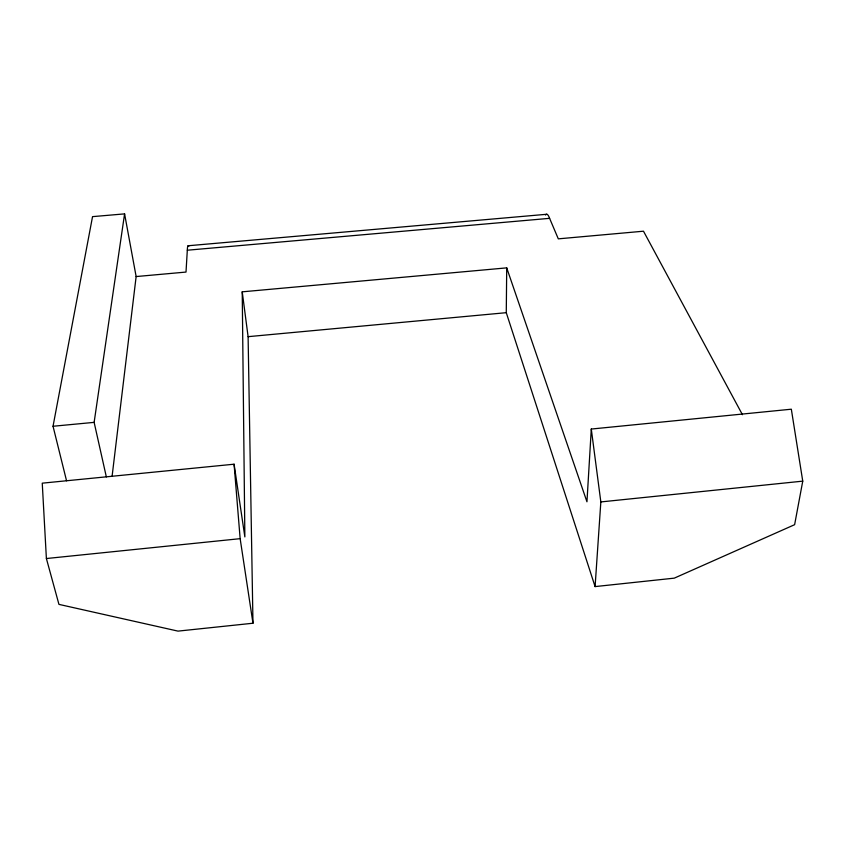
<?xml version="1.0" encoding="UTF-8"?>
<svg xmlns="http://www.w3.org/2000/svg" width="845" height="845" viewBox="0 0 845 845"><rect width="100%" height="100%" fill="white"/><g stroke="black" fill="none" stroke-linecap="round" stroke-linejoin="round"><path stroke-width="1.27" d="M506.715 267.865L586.958 501.793L591.289 429.049L791.332 409.202L802.75 481.143L794.627 524.682L674.268 578.149L595.091 586.588L506.271 312.682L506.715 267.865L242.23 291.831L244.86 536.924L234.086 464.201L42.25 483.171L46.39 558.534L58.939 604.376L178.01 631.12L252.972 623.23L248.103 336.669L242.23 291.831M188.773 246.37A25.551 2.324 84.2 0 0 187.315 250.215L186.006 272.069L136.14 276.558L112.079 476.411M595.091 586.588L600.837 501.93L591.289 429.049M106.343 476.907L94.133 422.363L124.585 213.88L92.538 216.637L53.034 426.26L66.554 480.794M46.39 558.534L240.149 538.666L252.972 623.23M600.837 501.93L802.75 481.143M53.034 426.26L94.133 422.363M248.103 336.669L506.271 312.682M187.315 250.215L549.599 218.337L558.302 238.85L643.489 231.203L742.438 414.705M188.076 245.758L546.799 214.271M124.585 213.88L136.14 276.558M234.086 464.201L240.149 538.666M545.553 215.031A25.096 4.753 85.5 0 1 549.599 218.337"/></g></svg>
